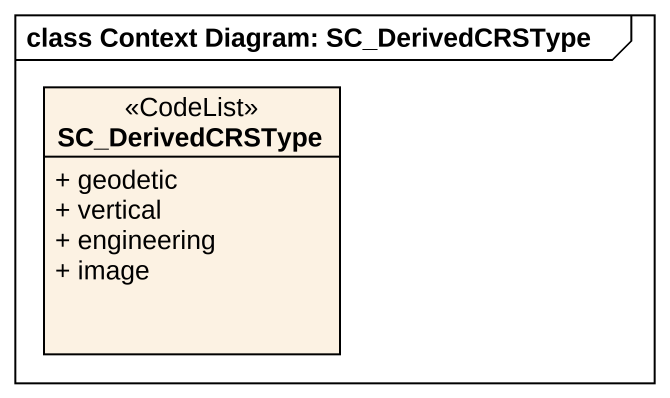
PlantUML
@startuml
mainframe class Context Diagram: SC_DerivedCRSType
hide circle
hide empty members
skinparam classAttributeIconSize 0
class SC_DerivedCRSType <<CodeList>> {
  + geodetic
  + vertical
  + engineering
  + image
}
@enduml
